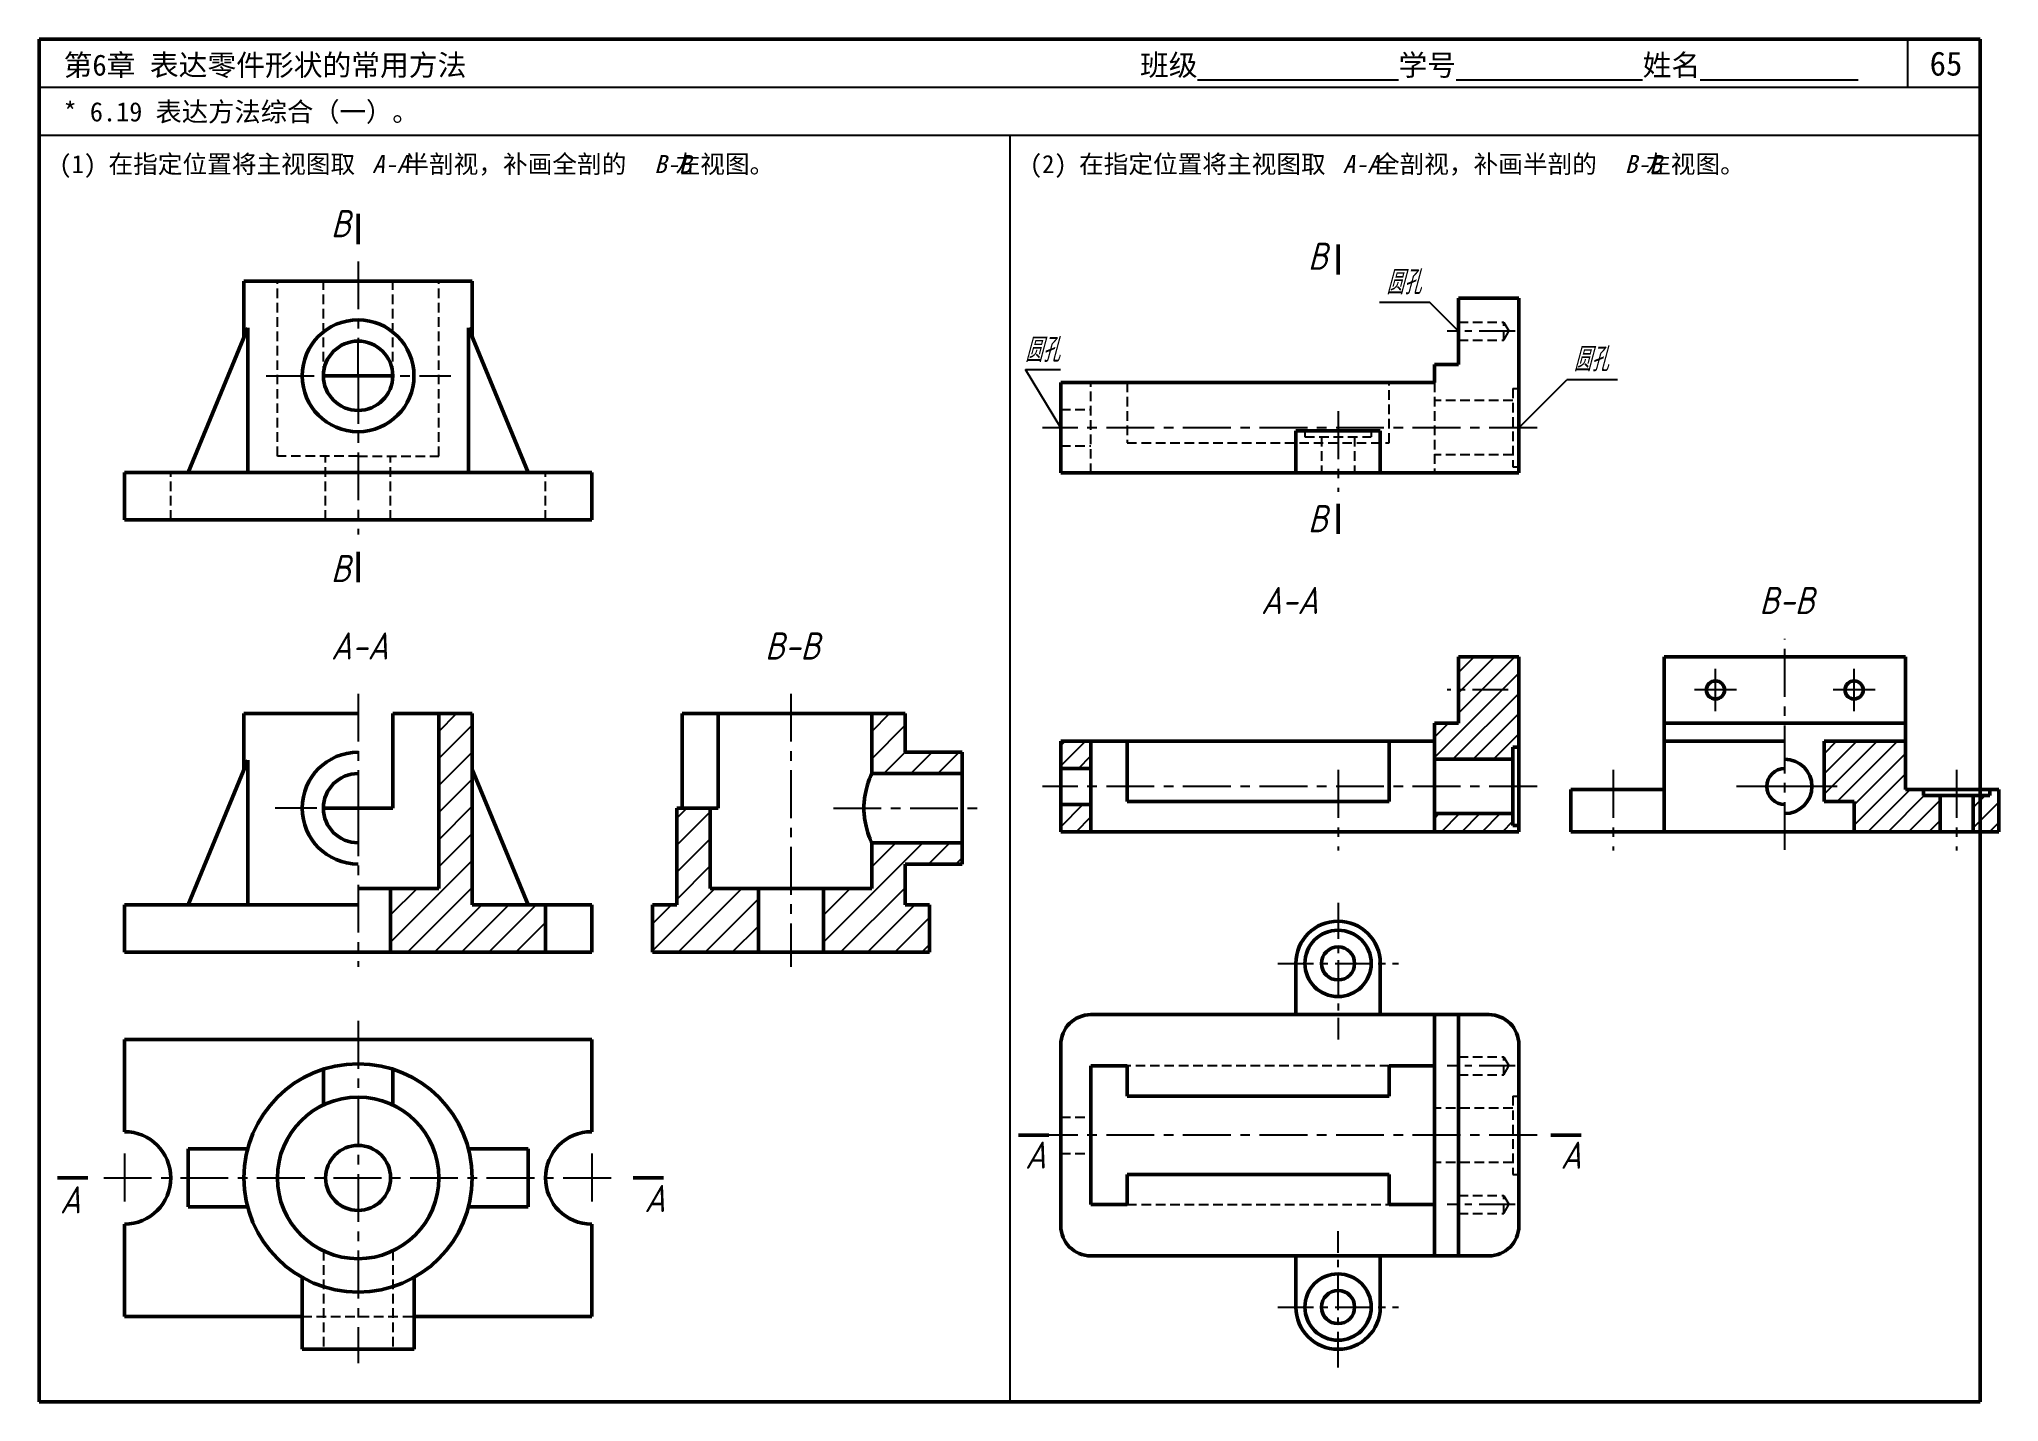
# Model space of a CAD drawing. Header units: millimetres. Extents: x 0 to 325, y 0 to 226.
import ezdxf
from ezdxf.enums import TextEntityAlignment as Align

# ---------------------------------------------------------------- set-up
doc = ezdxf.new("R2010")
doc.units = ezdxf.units.MM
doc.header["$LTSCALE"] = 0.25
doc.linetypes.add('CENTER', pattern=[50.8, 31.75, -6.35, 6.35, -6.35])
doc.linetypes.add('HIDDEN', pattern=[9.525, 6.35, -3.175])
for name, color, linetype in [('点画线层', 7, 'CENTER'), ('答案', 1, 'Continuous'), ('细实线层', 7, 'Continuous'), ('虚线层', 7, 'HIDDEN')]:
    doc.layers.add(name, color=color, linetype=linetype)
doc.layers.add('粗实线层', color=7, linetype='Continuous', lineweight=50)
doc.styles.get("Standard").update_dxf_attribs({"font": 'gbeitc.shx', "height": 4, "bigfont": 'gbcbig.shx'})
doc.styles.add('宋体', font='SimSun.ttf', dxfattribs={"height": 3.5})
doc.styles.add('宋体-斜体', font='SimSun.ttf', dxfattribs={"oblique": 15, "height": 3})

msp = doc.modelspace()

# ---------------------------------------------------------------- hatches: boundary and pattern name
at = {"layer": '答案'}
h = msp.add_hatch(dxfattribs=at)
h.set_pattern_fill('ANSI31', color=256, scale=0.75)
h.paths.add_polyline_path([(245.47, 123.56), (235.47, 123.56), (235.47, 112.56), (231.47, 112.56), (231.47, 109.56), (231.47, 106.56), (244.47, 106.56), (244.47, 108.56), (245.47, 108.56)])
h.paths.add_polyline_path([(244.47, 97.56), (231.47, 97.56), (231.47, 94.56), (245.47, 94.56), (245.47, 95.56), (244.47, 95.56)])
h.paths.add_polyline_path([(174.47, 109.56), (169.47, 109.56), (169.47, 105.06), (174.47, 105.06)])
h.paths.add_polyline_path([(174.47, 99.06), (169.47, 99.06), (169.47, 94.56), (174.47, 94.56)])
h = msp.add_hatch(dxfattribs=at)
h.set_pattern_fill('ANSI31', color=256)
h.paths.add_polyline_path([(71.83, 114.14), (66.29, 114.14), (66.29, 85.15), (58.3, 85.15), (58.3, 74.57), (83.98, 74.57), (83.98, 82.42), (71.83, 82.42)])
h = msp.add_hatch(dxfattribs=at)
h.set_pattern_fill('ANSI31', color=256)
h.paths.add_polyline_path([(111.32, 98.46), (105.78, 98.46), (105.78, 82.42), (101.75, 82.42), (101.75, 74.57), (119.32, 74.57), (119.32, 85.15), (111.32, 85.15)])
h.paths.add_polyline_path([(147.67, 82.42), (143.64, 82.42), (143.64, 89.18), (153.11, 89.18), (153.11, 92.71), (138.1, 92.71), (138.1, 85.15), (130.1, 85.15), (130.1, 74.57), (147.67, 74.57)])
h.paths.add_polyline_path([(143.64, 114.14), (138.1, 114.14), (138.1, 104.2), (153.11, 104.2), (153.11, 107.73), (143.64, 107.73)])
h = msp.add_hatch(dxfattribs=at)
h.set_pattern_fill('ANSI31', color=256, scale=0.75)
h.paths.add_polyline_path([(309.58, 109.56), (296.08, 109.56), (296.08, 99.56), (301.08, 99.56), (301.08, 94.56), (315.33, 94.56), (315.33, 100.56), (312.58, 100.56), (312.58, 101.56), (309.58, 101.56)])
h.paths.add_polyline_path([(325.08, 101.56), (323.58, 101.56), (323.58, 100.56), (320.83, 100.56), (320.83, 94.56), (325.08, 94.56)])

# ---------------------------------------------------------------- linework, layer by layer
at = {"lineweight": 50}
for p, q in [((322, 226), (0, 226)), ((0, 226), (0, 0)), ((322, 0), (322, 226)), ((0, 0), (322, 0))]:
    msp.add_line(p, q, dxfattribs=at)
for p, q in [((310, 218), (310, 226)), ((322, 218), (0, 218)), ((322, 210), (0, 210)), ((161, 210), (161, 0))]:
    msp.add_line(p, q)
at = {"layer": '点画线层'}
for p, q in [((52.9, 189.15), (52.9, 175.91)), ((52.9, 170.17), (52.9, 175.91)), ((37.68, 170.17), (68.27, 170.17)), ((52.9, 170.17), (52.9, 143.83)), ((215.47, 164.29), (215.47, 150.95)), ((248.48, 161.56), (166.44, 161.56)), ((289.58, 91.53), (289.58, 126.57)), ((52.9, 117.44), (52.9, 96.05)), ((124.71, 117.44), (124.71, 72.12)), ((52.9, 98.46), (52.9, 72.12)), ((52.9, 63.17), (52.9, 6.4)), ((248.48, 44.21), (167.47, 44.21)), ((14.15, 41.17), (14.15, 33.08)), ((91.65, 41.17), (91.65, 33.08)), ((10.72, 37.13), (95.11, 37.13))]:
    msp.add_line(p, q, dxfattribs=at)
at = {"layer": '点画线层', "ltscale": 0.75}
for p, q in [((244.82, 177.56), (233.55, 177.56)), ((215.47, 82.75), (215.47, 60.1)), ((205.46, 72.71), (225.47, 72.71)), ((244.82, 55.71), (233.55, 55.71)), ((244.82, 32.71), (233.55, 32.71)), ((215.47, 5.67), (215.47, 28.32)), ((205.46, 15.71), (225.47, 15.71))]:
    msp.add_line(p, q, dxfattribs=at)
at = {"layer": '答案', "lineweight": 50}
for p, q in [((235.47, 112.56), (235.47, 123.56)), ((245.47, 123.56), (235.47, 123.56)), ((245.47, 94.56), (245.47, 123.56)), ((269.58, 94.56), (269.58, 123.56)), ((309.58, 123.56), (269.58, 123.56)), ((309.58, 101.56), (309.58, 123.56)), ((52.9, 114.14), (33.97, 114.14)), ((33.97, 104.89), (33.97, 114.14)), ((58.65, 98.46), (58.65, 114.14)), ((58.65, 114.14), (71.83, 114.14)), ((66.29, 85.15), (66.29, 114.14)), ((71.83, 114.14), (71.83, 82.42)), ((106.67, 98.46), (106.67, 114.14)), ((106.67, 114.14), (112.62, 114.14)), ((112.62, 114.14), (138.1, 114.14)), ((112.62, 98.46), (112.62, 114.14)), ((138.1, 114.14), (138.1, 104.2)), ((143.64, 114.14), (138.1, 114.14)), ((143.64, 107.73), (143.64, 114.14)), ((231.47, 109.56), (231.47, 112.56)), ((231.47, 112.56), (235.47, 112.56)), ((269.58, 112.56), (309.58, 112.56)), ((153.11, 107.73), (143.64, 107.73)), ((153.11, 104.2), (153.11, 107.73)), ((169.47, 109.56), (169.47, 94.56)), ((169.47, 109.56), (231.47, 109.56)), ((174.47, 94.56), (174.47, 109.56)), ((180.47, 109.56), (180.47, 99.56)), ((223.97, 99.56), (223.97, 109.56)), ((231.47, 109.56), (231.47, 94.56)), ((244.47, 108.56), (244.47, 95.56)), ((244.47, 108.56), (245.47, 108.56)), ((269.58, 109.56), (289.58, 109.56)), ((296.08, 99.56), (296.08, 109.56)), ((296.08, 109.56), (309.58, 109.56)), ((24.69, 82.42), (34.6, 106.4)), ((34.6, 106.4), (34.6, 82.42)), ((71.83, 104.89), (81.12, 82.42)), ((138.1, 104.2), (153.11, 104.2)), ((153.11, 104.2), (153.11, 92.71)), ((169.47, 105.06), (174.47, 105.06)), ((244.47, 106.56), (231.47, 106.56)), ((245.47, 94.56), (245.47, 102.56)), ((254.08, 101.56), (269.58, 101.56)), ((254.08, 94.56), (254.08, 101.56)), ((325.08, 101.56), (309.58, 101.56)), ((312.58, 101.56), (312.58, 100.56)), ((323.58, 101.56), (323.58, 100.56)), ((325.08, 94.56), (325.08, 101.56)), ((47.16, 98.46), (58.65, 98.46)), ((105.78, 98.46), (105.78, 82.42)), ((111.32, 98.46), (105.78, 98.46)), ((111.32, 98.46), (112.62, 98.46)), ((111.32, 85.15), (111.32, 98.46)), ((169.47, 99.06), (174.47, 99.06)), ((180.47, 99.56), (223.97, 99.56)), ((244.47, 97.56), (231.47, 97.56)), ((296.08, 99.56), (301.08, 99.56)), ((301.08, 94.56), (301.08, 99.56)), ((312.58, 100.56), (323.58, 100.56)), ((315.33, 100.56), (315.33, 94.56)), ((320.83, 100.56), (320.83, 94.56)), ((245.47, 94.56), (169.47, 94.56)), ((245.47, 94.56), (237.47, 94.56)), ((244.47, 95.56), (245.47, 95.56)), ((325.08, 94.56), (254.08, 94.56)), ((138.1, 92.71), (138.1, 85.15)), ((153.11, 92.71), (138.1, 92.71)), ((153.11, 89.18), (153.11, 92.71)), ((143.64, 89.18), (153.11, 89.18)), ((143.64, 82.42), (143.64, 89.18)), ((52.9, 85.15), (66.29, 85.15)), ((58.3, 74.57), (58.3, 85.15)), ((119.32, 85.15), (111.32, 85.15)), ((130.1, 85.15), (119.32, 85.15)), ((119.32, 74.57), (119.32, 85.15)), ((130.1, 85.15), (130.1, 74.57)), ((138.1, 85.15), (130.1, 85.15)), ((52.9, 82.42), (14.15, 82.42)), ((14.15, 74.57), (14.15, 82.42)), ((91.65, 82.42), (71.83, 82.42)), ((83.98, 82.42), (83.98, 74.57)), ((91.65, 74.57), (91.65, 82.42)), ((105.78, 82.42), (101.75, 82.42)), ((101.75, 82.42), (101.75, 74.57)), ((147.67, 82.42), (143.64, 82.42)), ((147.67, 74.57), (147.67, 82.42)), ((14.15, 74.57), (91.65, 74.57)), ((101.75, 74.57), (119.32, 74.57)), ((130.1, 74.57), (119.32, 74.57)), ((130.1, 74.57), (147.67, 74.57))]:
    msp.add_line(p, q, dxfattribs=at)
at = {"layer": '答案', "linetype": 'CENTER'}
for p, q in [((278.08, 114.56), (278.08, 121.56)), ((301.08, 114.56), (301.08, 121.56)), ((281.58, 118.06), (274.58, 118.06)), ((304.58, 118.06), (297.58, 118.06)), ((215.47, 104.79), (215.47, 91.46)), ((261.08, 104.79), (261.08, 91.46)), ((318.08, 104.79), (318.08, 91.46)), ((248.48, 102.06), (166.44, 102.06)), ((131.76, 98.46), (156.96, 98.46))]:
    msp.add_line(p, q, dxfattribs=at)
at = {"layer": '答案', "linetype": 'CENTER', "ltscale": 0.75}
msp.add_line((243.71, 118.06), (233.55, 118.06), dxfattribs=at)
at = {"layer": '答案'}
for p, q in [((298.29, 102.06), (281.58, 102.06)), ((46.07, 98.46), (39.17, 98.46))]:
    msp.add_line(p, q, dxfattribs=at)
at = {"layer": '答案', "lineweight": 50}
for centre in [(278.08, 118.06), (301.08, 118.06)]:
    msp.add_circle(centre, 1.5, dxfattribs=at)
for centre, radius, start, end in [((52.9, 98.46), 9.27, 90, 270), ((52.9, 98.46), 5.75, 90, 270), ((289.58, 102.06), 3, 90, 270), ((289.58, 102.06), 4.5, 270, 90)]:
    msp.add_arc(centre, radius, start, end, dxfattribs=at)
msp.add_open_spline([(138.1, 104.2), (138.1, 104.2), (138.08, 104.17), (138.02, 104.02), (137.98, 103.91), (137.86, 103.61), (137.79, 103.43), (137.63, 103.01), (137.55, 102.77), (137.39, 102.27), (137.3, 101.98), (137.14, 101.36), (137.07, 101.02), (136.94, 100.32), (136.89, 99.95), (136.82, 99.2), (136.8, 98.82), (136.8, 98.09), (136.82, 97.71), (136.89, 96.97), (136.94, 96.6), (137.07, 95.89), (137.14, 95.55), (137.3, 94.93), (137.39, 94.65), (137.55, 94.14), (137.63, 93.9), (137.79, 93.48), (137.86, 93.3), (137.98, 93), (138.02, 92.89), (138.08, 92.74), (138.1, 92.71), (138.1, 92.71)], degree=3, knots=[8.784499, 8.784499, 8.784499, 8.784499, 9.881806, 9.881806, 10.979112, 10.979112, 12.076418, 12.076418, 13.173725, 13.173725, 14.272543, 14.272543, 15.371362, 15.371362, 16.47018, 16.47018, 17.568998, 17.568998, 18.667817, 18.667817, 19.766635, 19.766635, 20.865453, 20.865453, 21.964271, 21.964271, 23.061578, 23.061578, 24.158884, 24.158884, 25.256191, 25.256191, 26.353497, 26.353497, 26.353497, 26.353497], dxfattribs=at)
at = {"layer": '粗实线层'}
for p, q in [((52.9, 192.02), (52.9, 197.02)), ((215.47, 186.97), (215.47, 191.97)), ((33.97, 185.85), (71.83, 185.85)), ((33.97, 185.85), (33.97, 176.6)), ((71.83, 185.85), (71.83, 176.6)), ((235.47, 172.06), (235.47, 183.06)), ((245.47, 183.06), (235.47, 183.06)), ((245.47, 154.06), (245.47, 183.06)), ((24.69, 154.13), (34.6, 178.11)), ((34.6, 154.13), (34.6, 178.11)), ((71.21, 154.13), (71.21, 178.11)), ((81.12, 154.13), (71.21, 178.11)), ((47.16, 170.17), (58.65, 170.17)), ((169.47, 169.06), (169.47, 154.06)), ((169.47, 169.06), (231.47, 169.06)), ((231.47, 169.06), (231.47, 172.06)), ((231.47, 172.06), (235.47, 172.06)), ((222.47, 161.06), (208.47, 161.06)), ((208.47, 154.06), (208.47, 161.06)), ((222.47, 154.06), (222.47, 161.06)), ((14.15, 154.13), (91.65, 154.13)), ((14.15, 154.13), (14.15, 146.28)), ((91.65, 154.13), (91.65, 146.28)), ((245.47, 154.06), (169.47, 154.06)), ((215.47, 143.95), (215.47, 148.95)), ((91.65, 146.28), (14.15, 146.28)), ((52.9, 135.96), (52.9, 140.96)), ((208.47, 64.21), (208.47, 72.71)), ((222.47, 72.71), (222.47, 64.21)), ((240.47, 64.21), (174.47, 64.21)), ((231.47, 64.21), (231.47, 24.21)), ((235.47, 64.21), (235.47, 24.21)), ((14.15, 60.09), (14.15, 44.8)), ((14.15, 60.09), (91.65, 60.09)), ((91.65, 60.09), (91.65, 44.8)), ((169.47, 59.21), (169.47, 29.21)), ((245.47, 29.21), (245.47, 59.21)), ((174.47, 32.71), (174.47, 55.71)), ((174.47, 55.71), (180.47, 55.71)), ((180.47, 55.71), (180.47, 50.71)), ((223.97, 50.71), (223.97, 55.71)), ((223.97, 55.71), (231.47, 55.71)), ((47.16, 49.22), (47.16, 55.17)), ((58.65, 49.22), (58.65, 55.17)), ((180.47, 50.71), (223.97, 50.71)), ((167.47, 44.21), (162.47, 44.21)), ((250.79, 44.21), (255.79, 44.21)), ((24.69, 41.95), (34.6, 41.95)), ((24.69, 41.95), (24.69, 32.31)), ((81.12, 41.95), (71.21, 41.95)), ((81.12, 41.95), (81.12, 32.31)), ((8.05, 37.13), (3.05, 37.13)), ((98.54, 37.13), (103.54, 37.13)), ((223.97, 37.71), (180.47, 37.71)), ((180.47, 37.71), (180.47, 32.71)), ((223.97, 32.71), (223.97, 37.71)), ((180.47, 32.71), (174.47, 32.71)), ((231.47, 32.71), (223.97, 32.71)), ((14.15, 14.17), (14.15, 29.46)), ((24.69, 32.31), (34.6, 32.31)), ((81.12, 32.31), (71.21, 32.31)), ((91.65, 14.17), (91.65, 29.46)), ((174.47, 24.21), (240.47, 24.21)), ((208.47, 15.71), (208.47, 24.21)), ((222.47, 24.21), (222.47, 15.71)), ((43.63, 20.63), (43.63, 8.72)), ((62.18, 20.63), (62.18, 8.72)), ((14.15, 14.17), (43.63, 14.17)), ((62.18, 14.17), (91.65, 14.17)), ((43.63, 8.72), (52.9, 8.72)), ((62.18, 8.72), (52.9, 8.72))]:
    msp.add_line(p, q, dxfattribs=at)
for centre, radius in [((52.9, 170.17), 9.27), ((52.9, 170.17), 5.75), ((215.47, 72.71), 5.5), ((215.47, 72.71), 2.75), ((52.9, 37.13), 18.93), ((52.9, 37.13), 13.39), ((52.9, 37.13), 5.39), ((215.47, 15.71), 5.5), ((215.47, 15.71), 2.75)]:
    msp.add_circle(centre, radius, dxfattribs=at)
for centre, radius, start, end in [((215.47, 72.71), 7, 0, 180), ((174.47, 59.21), 5, 90, 180), ((240.47, 59.21), 5, 0, 90), ((14.15, 37.13), 7.67, 270, 90), ((91.65, 37.13), 7.67, 90, 270), ((174.47, 29.21), 5, 180, 270), ((240.47, 29.21), 5, 270, 0), ((215.47, 15.71), 7, 180, 0)]:
    msp.add_arc(centre, radius, start, end, dxfattribs=at)
at = {"layer": '细实线层'}
for p, q in [((230.71, 182.31), (222.36, 182.31)), ((235.47, 177.56), (230.71, 182.31)), ((169.47, 161.56), (163.64, 171.2)), ((163.64, 171.2), (169.41, 171.2)), ((245.47, 161.56), (253.44, 169.53)), ((261.8, 169.53), (253.44, 169.53)), ((285.58, 94.56), (293.58, 94.56)), ((47.9, 74.57), (57.9, 74.57)), ((119.71, 74.57), (129.71, 74.57))]:
    msp.add_line(p, q, dxfattribs=at)
at = {"layer": '虚线层'}
for p, q in [((39.51, 156.86), (39.51, 185.85)), ((47.16, 170.17), (47.16, 185.85)), ((58.65, 170.17), (58.65, 185.85)), ((66.29, 156.86), (66.29, 185.85)), ((235.47, 179.06), (242.97, 179.06)), ((242.97, 176.06), (242.97, 179.06)), ((243.83, 177.56), (242.97, 179.06)), ((235.47, 176.06), (242.97, 176.06)), ((242.97, 176.06), (243.83, 177.56)), ((174.47, 154.06), (174.47, 169.06)), ((180.47, 169.06), (180.47, 159.06)), ((223.97, 159.06), (223.97, 169.06)), ((231.47, 169.06), (231.47, 154.06)), ((244.47, 166.06), (231.47, 166.06)), ((244.47, 168.06), (244.47, 155.06)), ((244.47, 168.06), (245.47, 168.06)), ((169.47, 164.56), (174.47, 164.56)), ((209.97, 161.06), (209.97, 160.06)), ((209.97, 160.06), (220.97, 160.06)), ((212.72, 160.06), (212.72, 154.06)), ((218.22, 160.06), (218.22, 154.06)), ((220.97, 161.06), (220.97, 160.06)), ((52.9, 156.86), (39.51, 156.86)), ((47.51, 146.28), (47.51, 156.86)), ((52.9, 156.86), (66.29, 156.86)), ((58.3, 146.28), (58.3, 156.86)), ((169.47, 158.56), (174.47, 158.56)), ((180.47, 159.06), (223.97, 159.06)), ((244.47, 157.06), (231.47, 157.06)), ((21.83, 146.28), (21.83, 154.13)), ((83.98, 146.28), (83.98, 154.13)), ((244.47, 155.06), (245.47, 155.06)), ((223.97, 55.71), (180.47, 55.71)), ((235.47, 57.21), (242.97, 57.21)), ((242.97, 54.21), (242.97, 57.21)), ((243.83, 55.71), (242.97, 57.21)), ((242.97, 54.21), (243.83, 55.71)), ((235.47, 54.21), (242.97, 54.21)), ((244.47, 50.71), (244.47, 37.71)), ((244.47, 50.71), (245.47, 50.71)), ((169.47, 47.21), (174.47, 47.21)), ((244.47, 48.71), (231.47, 48.71)), ((169.47, 41.21), (174.47, 41.21)), ((244.47, 39.71), (231.47, 39.71)), ((244.47, 37.71), (245.47, 37.71)), ((180.47, 32.71), (223.97, 32.71)), ((235.47, 34.21), (242.97, 34.21)), ((242.97, 31.21), (242.97, 34.21)), ((243.83, 32.71), (242.97, 34.21)), ((242.97, 31.21), (243.83, 32.71)), ((235.47, 31.21), (242.97, 31.21)), ((47.16, 25.04), (47.16, 8.72)), ((58.65, 25.04), (58.65, 8.72)), ((43.63, 14.17), (62.18, 14.17))]:
    msp.add_line(p, q, dxfattribs=at)

# ---------------------------------------------------------------- texts
at = {"style": '宋体'}
for s, height, p in [('第6章 表达零件形状的常用方法', 3.5, (4.05, 219.96)), ('班级%%U              %%U学号%%U             %%U姓名%%U           ', 3.5, (182.61, 219.96)), ('65', 4, (313.6, 219.96)), ('* 6.19 表达方法综合（一）。', 3.2, (4.05, 212.36)), ('(1) 在指定位置将主视图取    半剖视，补画全剖的    左视图。', 3, (3.33, 203.79)), ('(2) 在指定位置将主视图取    全剖视，补画半剖的    左视图。', 3, (164.33, 203.79))]:
    msp.add_text(s, height=height, dxfattribs=at).set_placement(p)
at = {"style": '宋体-斜体', "oblique": 15}
for s, p in [('A-A', (55.24, 203.79)), ('B-B', (102.02, 203.79)), ('A-A', (216.24, 203.79)), ('B-B', (263.02, 203.79))]:
    msp.add_text(s, height=3, dxfattribs=at).set_placement(p)
at = {"layer": '细实线层'}
for s, height, p in [('B', 4.5, (48.39, 193.16)), ('B', 4.5, (210.47, 187.75)), ('圆孔', 4, (223.44, 183.68)), ('圆孔', 4, (163.51, 172.46)), ('圆孔', 4, (254.52, 170.9)), ('B', 4.5, (210.47, 144.23)), ('B', 4.5, (48.39, 135.96)), ('A-A', 4.5, (202.67, 130.66)), ('B-B', 4.5, (285.35, 130.66)), ('A', 4.5, (163.55, 38.67)), ('A', 4.5, (252.37, 38.65)), ('A', 4.5, (100.4, 31.46)), ('A', 4.5, (3.44, 31.25))]:
    msp.add_text(s, height=height, dxfattribs=at).set_placement(p)
for s, p in [('A-A', (53.16, 123.11)), ('B-B', (124.97, 123.11))]:
    msp.add_text(s, height=4.5, dxfattribs=at).set_placement(p, align=Align.CENTER)

doc.saveas('drawing.dxf')
